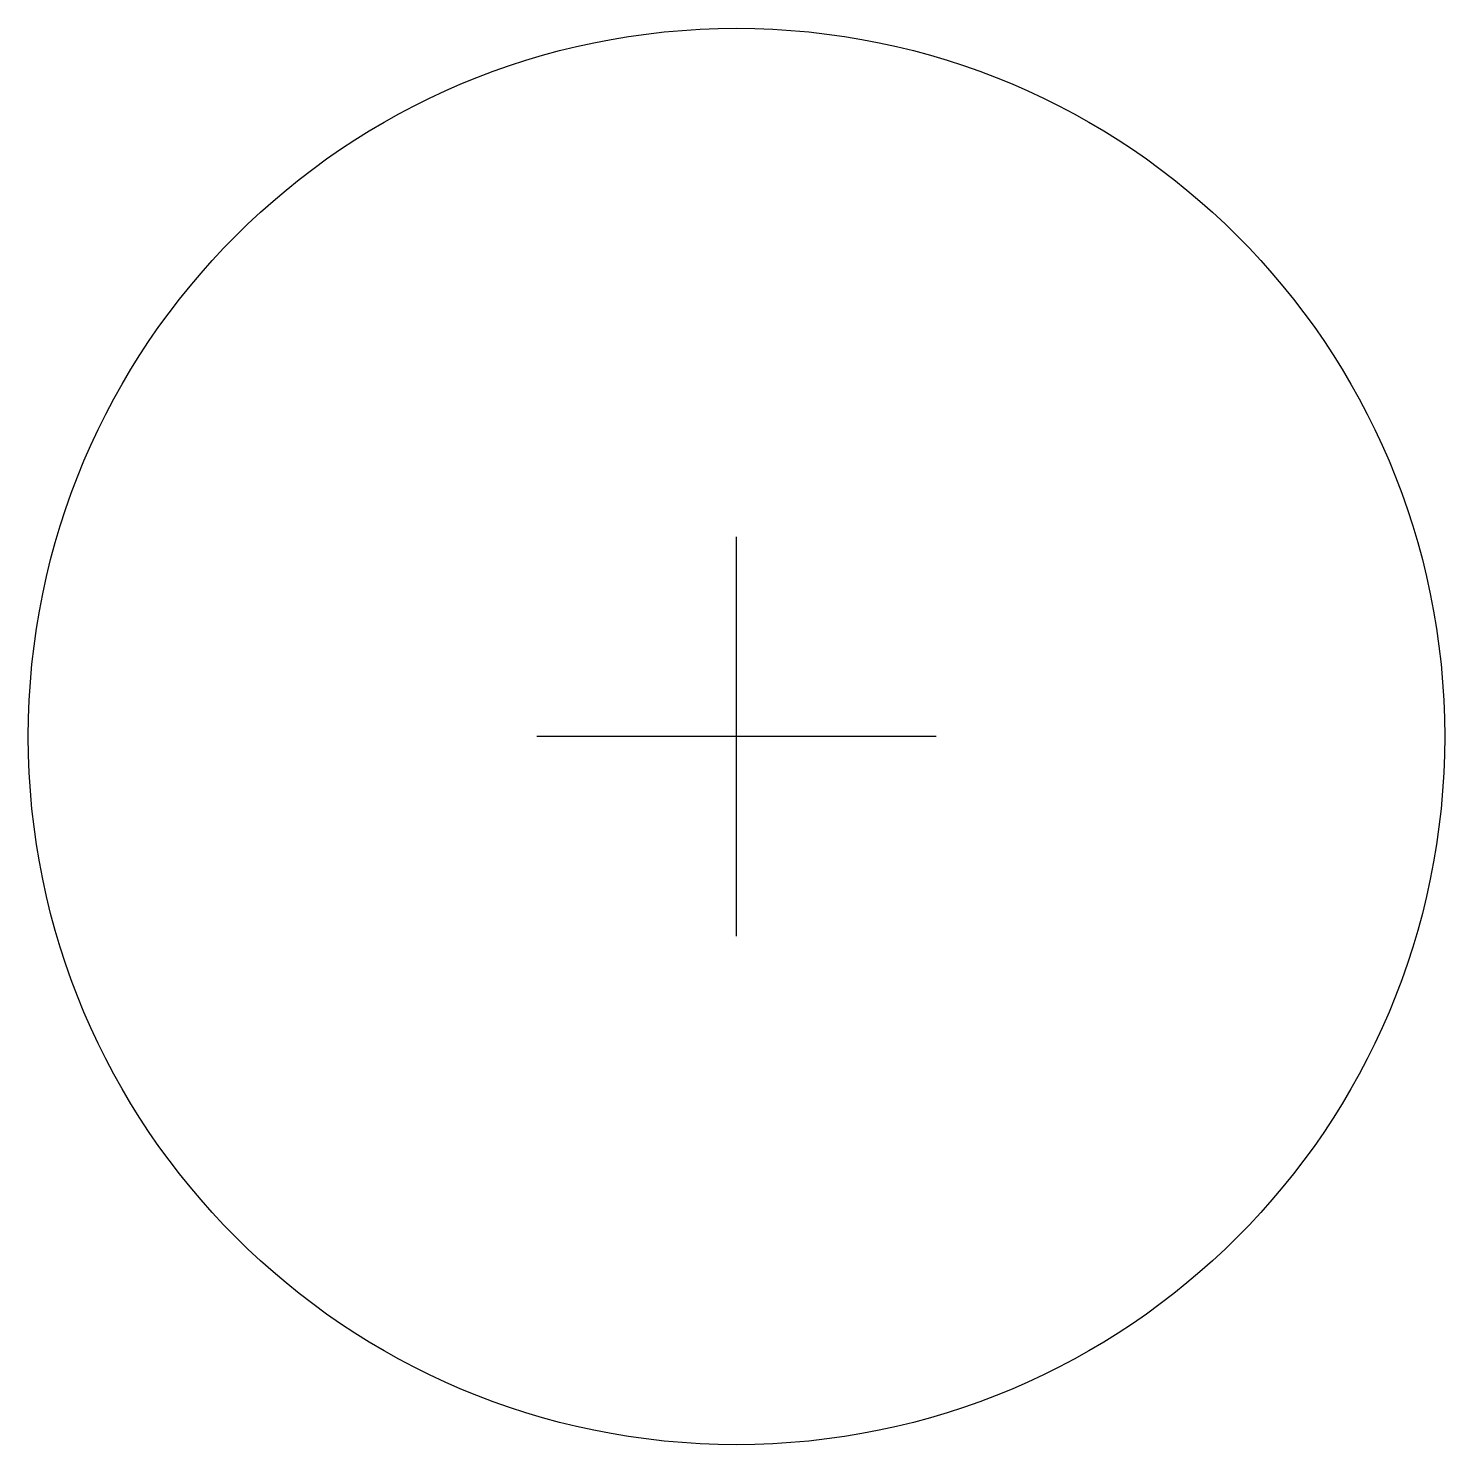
# Model space of a CAD drawing. Extents: x -1.75 to 1.75, y -1.75 to 1.75.
import ezdxf

# ---------------------------------------------------------------- set-up
doc = ezdxf.new("R2010")
doc.units = 0
doc.layers.get('0').update_dxf_attribs({"lineweight": 25})

msp = doc.modelspace()

# ---------------------------------------------------------------- linework, layer by layer
for p, q in [((0, -0.4937), (0, 0.4937)), ((0.4937, 0), (-0.4937, 0))]:
    msp.add_line(p, q)
msp.add_circle((0, 0), 1.75)

doc.saveas('drawing.dxf')
